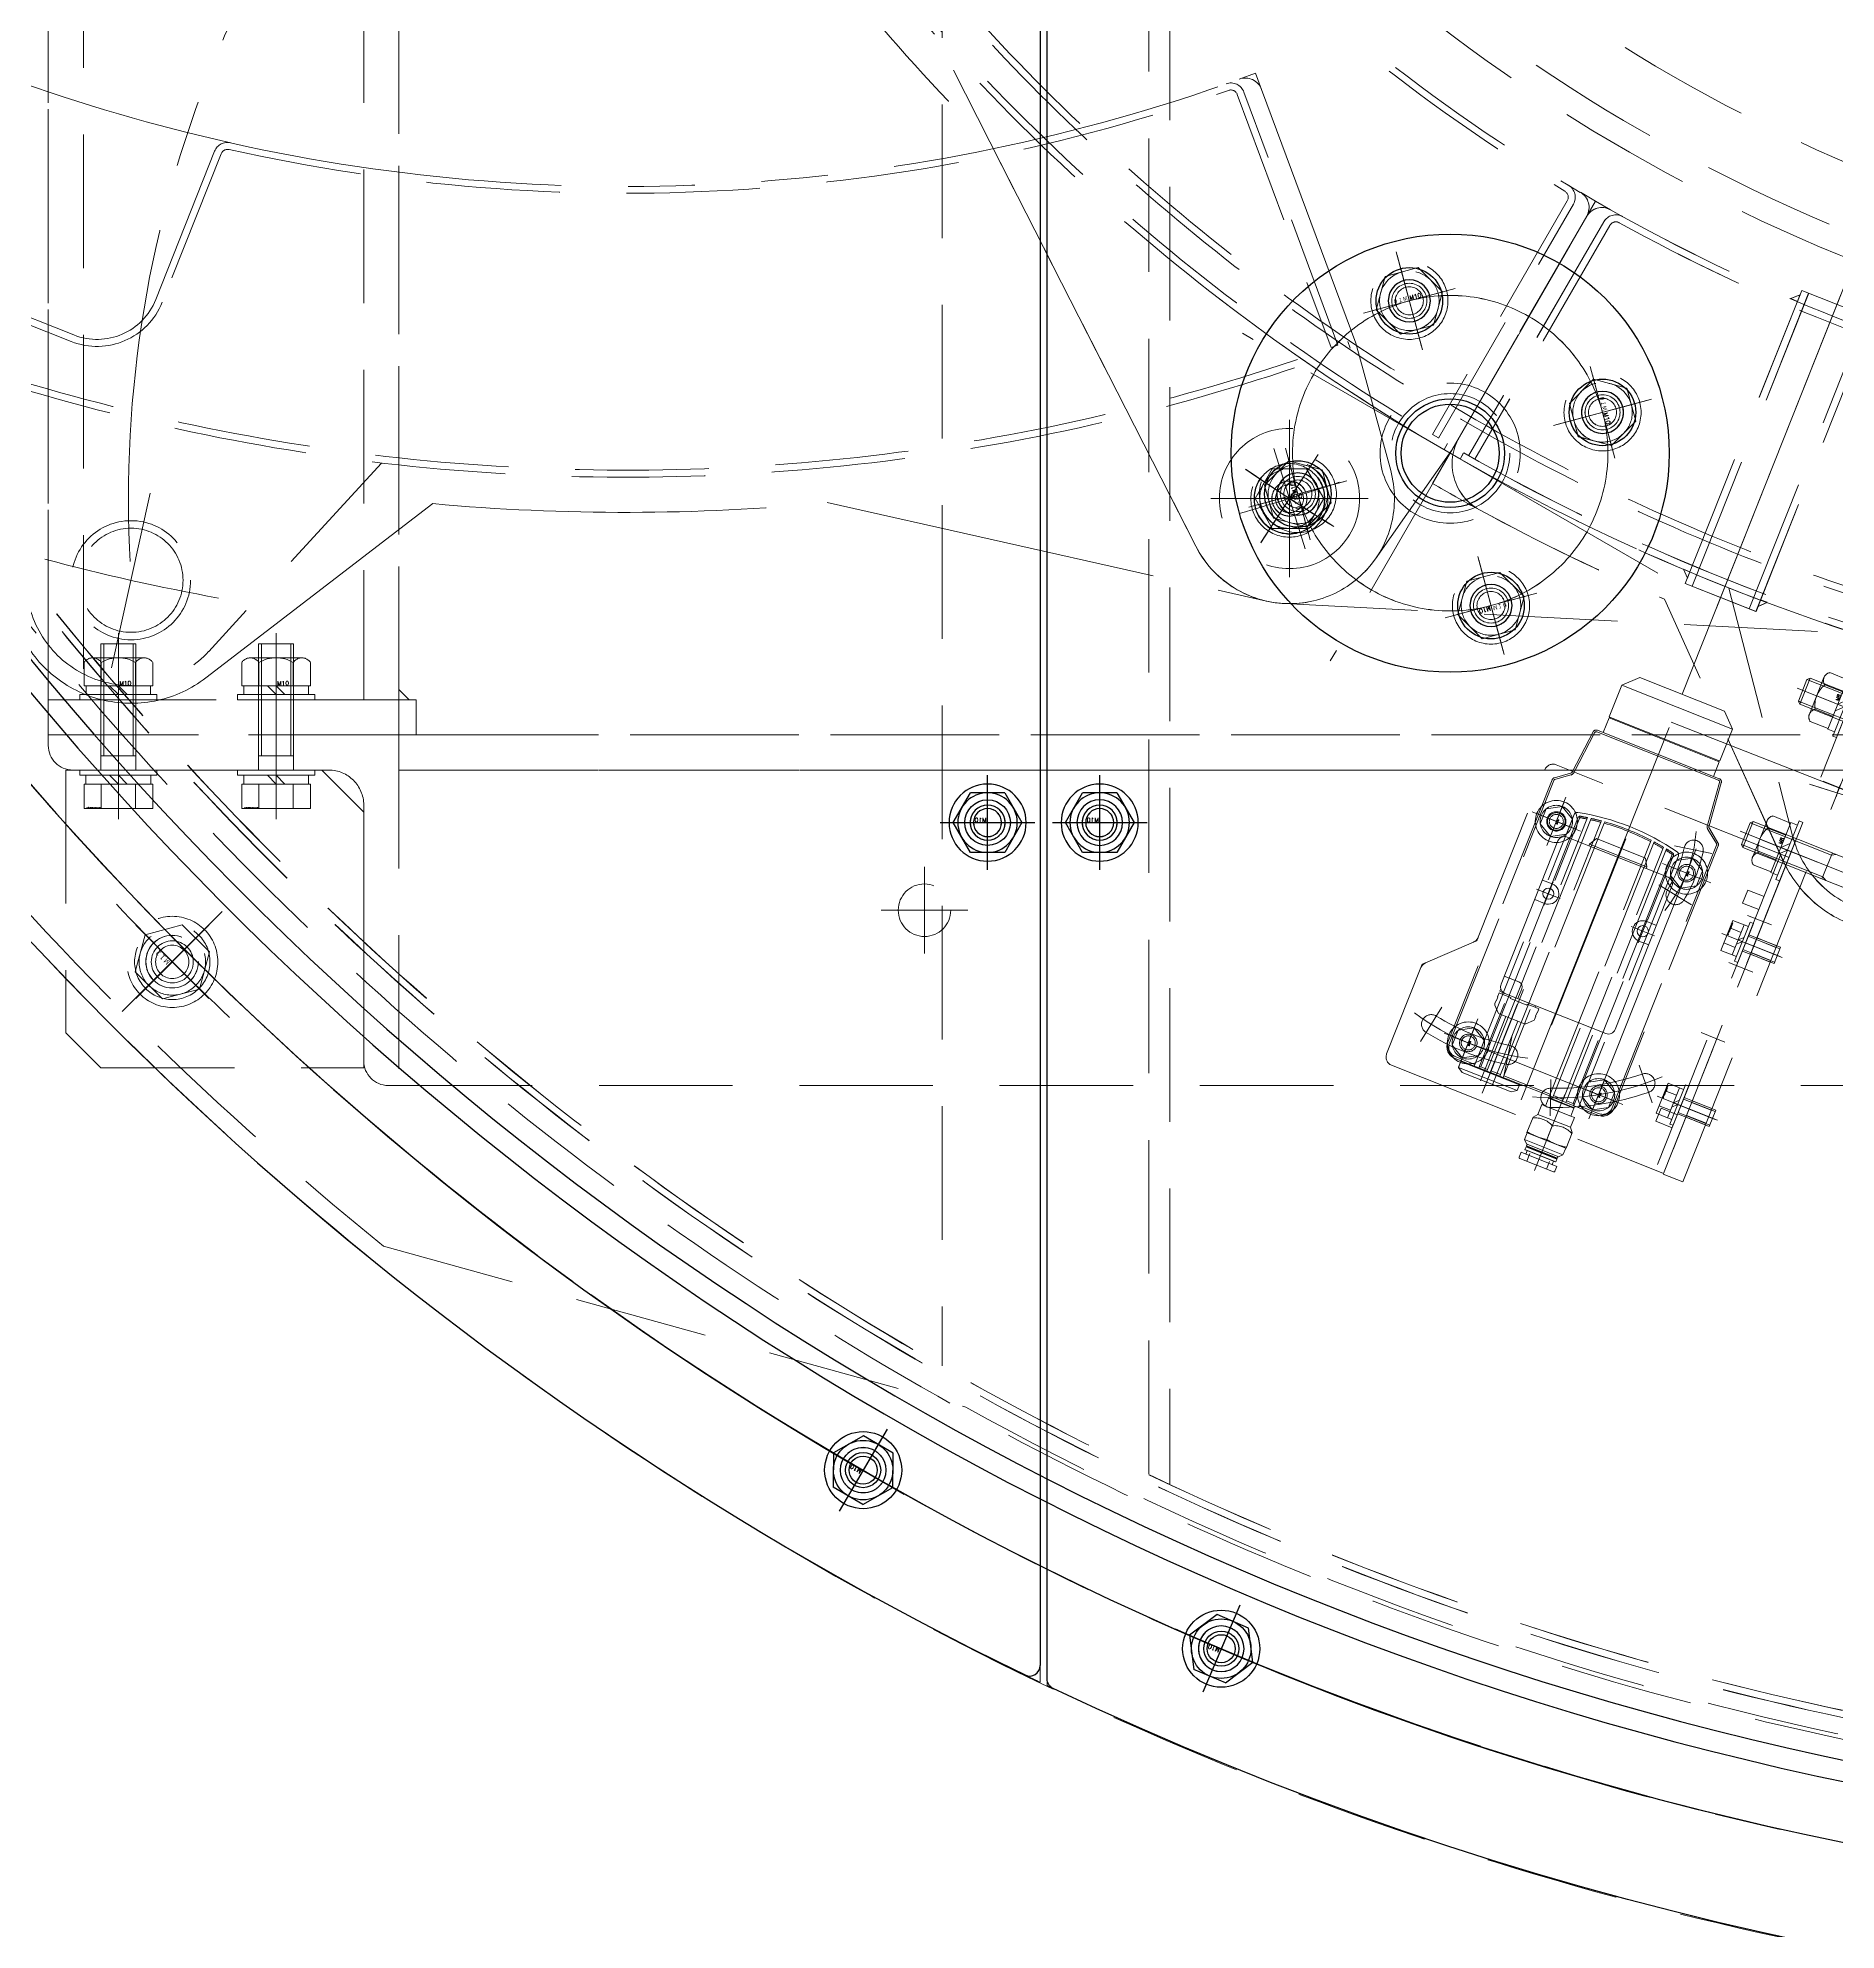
# Model space of a CAD drawing. Header units: millimetres. Extents: x -16130 to 36813, y -8099 to 27484.
# Drawn here: x 23565 to 24078, y 8633 to 9173 of the extents above; entities that cross this region are included whole.
import ezdxf

# ---------------------------------------------------------------- set-up
doc = ezdxf.new("R2010")
doc.units = ezdxf.units.MM
doc.header["$LTSCALE"] = 6
for name, pattern in [('CENTER2', [28.575, 19.05, -3.175, 3.175, -3.175]), ('HIDDEN', [9.525, 6.35, -3.175]), ('PHANTOM2', [31.75, 15.875, -3.175, 3.175, -3.175, 3.175, -3.175])]:
    doc.linetypes.add(name, pattern=pattern)
for name, color, linetype, lineweight in [('01_NORMAL', 7, 'Continuous', 25), ('04_HIDDEN', 2, 'HIDDEN', 13), ('05_CENTER', 4, 'CENTER2', 13), ('06_PHANTOM', 2, 'PHANTOM2', 13)]:
    doc.layers.add(name, color=color, linetype=linetype, lineweight=lineweight)
doc.layers.add('10_DRAFT', color=8, linetype='Continuous', lineweight=0, plot=False)
doc.styles.add('KANJI0', font='txt.shx', dxfattribs={"width": 0.9, "height": 30, "bigfont": 'bigfont'})
doc.styles.add('KSS_TXT', font='txt.shx', dxfattribs={"bigfont": 'extfont2.shx'})
doc.styles.add('KSS_TXT_L', font='txt.shx', dxfattribs={"height": 3, "bigfont": 'extfont2.shx'})

# ---------------------------------------------------------------- blocks, each defined once
blk = doc.blocks.new('A$C12684119_1_1_1')
at = {"color": 0}
blk.add_circle((0, 0), 500, dxfattribs=at)
at = {"layer": '04_HIDDEN'}
for radius in [493, 475]:
    blk.add_circle((0, 0), radius, dxfattribs=at)
blk = doc.blocks.new('A$C08B20A9A_1_1')
at = {"color": 0}
for p, q in [((-185.32, 296.87), (-224.71, 418.1)), ((-119.34, 299.38), (-162.64, 285.31)), ((-85, 100.79), (-26.7, -13.58)), ((46.23, 13.73), (84.83, 80.58)), ((24.6, -17.17), (46.23, 13.73))]:
    blk.add_line(p, q, dxfattribs=at)
blk.add_line((-236.64, 205.45), (-157, 187.3))
blk.add_circle((0, 0), 10, dxfattribs=at)
for centre, radius, start, end in [((-118.1, 295.58), 4, 27.0554, 108), ((345.81, 532.54), 517, 207.0575, 239.4473), ((-168.2, 302.43), 18, 198, 288), ((-228.87, 239.58), 35, 157.0827, 257.1625), ((345.85, 532.54), 610, 214.46811, 225.06092), ((80.5, 83.08), 5, 330, 59.4433), ((0.02, 0.04), 30, 207.0058, 325.0038)]:
    blk.add_arc(centre, radius, start, end, dxfattribs=at)
at = {"layer": '04_HIDDEN'}
for p, q in [((-187.22, 296.25), (-225.21, 413.17)), ((-118.71, 297.48), (-162.02, 283.41)), ((-157.45, 205.92), (-230.32, 209.63)), ((79.29, 84.99), (40.79, 18.31)), ((42.52, 17.29), (81.02, 83.99)), ((40.79, 18.31), (42.53, 17.31)), ((44.11, 14.05), (45.12, 15.77))]:
    blk.add_line(p, q, dxfattribs=at)
for radius in [17, 14.85]:
    blk.add_circle((-228.81, 239.66), radius, dxfattribs=at)
for centre, radius, start, end in [((345.87, 532.58), 600, 190.89298, 239.80933), ((345.87, 532.58), 598, 190.89162, 239.81029), ((-118.09, 295.58), 2, 27.0559, 108), ((-168.2, 302.43), 20, 198, 288), ((345.82, 532.52), 518.92, 207.0551, 239.0039), ((-228.78, 239.59), 30, 147.0541, 267.0541), ((77.56, 85.99), 2, 330, 59.0024), ((77.56, 85.99), 4, 330, 59.0024)]:
    blk.add_arc(centre, radius, start, end, dxfattribs=at)
at = {"layer": '05_CENTER'}
for p, q in [((-251.61, 228.04), (-206.2, 251.26)), ((-8.16, -12.56), (8.16, 12.56))]:
    blk.add_line(p, q, dxfattribs=at)
for centre, radius, start, end in [((345.85, 532.55), 645, 204.75537, 209.27203), ((345.87, 532.58), 635, 235.64778, 238.35058)]:
    blk.add_arc(centre, radius, start, end, dxfattribs=at)
at = {"layer": '10_DRAFT'}
for p, q in [((83.04, 87.39), (87.32, 84.89)), ((87.32, 84.89), (84.83, 80.58))]:
    blk.add_line(p, q, dxfattribs=at)
blk.add_arc((345.88, 532.58), 517, 192.3969, 207.0579, dxfattribs=at)
blk = doc.blocks.new('10b_2_1_1')
at = {"color": 0, "linetype": 'CENTER2'}
for p, q in [((0, -13.51), (0, 13.51)), ((13.51, 0), (-13.51, 0))]:
    blk.add_line(p, q, dxfattribs=at)
at = {"color": 0}
for p, q in [((-4.9, 8.49), (-9.8, 0)), ((-4.9, 8.49), (4.9, 8.49)), ((9.8, 0), (4.9, 8.49)), ((-9.8, 0), (-4.9, -8.49)), ((4.9, -8.49), (9.8, 0)), ((-4.9, -8.49), (4.9, -8.49))]:
    blk.add_line(p, q, dxfattribs=at)
for radius in [11, 8.49, 5, 4]:
    blk.add_circle((0, 0), radius, dxfattribs=at)
at = {"layer": '10_DRAFT', "style": 'KSS_TXT'}
blk.add_text('M10', height=1.25, dxfattribs=at).set_placement((0.26, 0.12))
blk = doc.blocks.new('WSSS40-10-5b_1_1')
at = {"color": 0}
for radius in [20, 5]:
    blk.add_circle((0, 0), radius, dxfattribs=at)
at = {"layer": '05_CENTER', "color": 0}
for p, q in [((0, -22.48), (0, 22.48)), ((22.48, 0), (-22.48, 0))]:
    blk.add_line(p, q, dxfattribs=at)
blk = doc.blocks.new('A$C680990B0_1_1')
at = {"color": 0}
for p, q in [((-549.33, 113.79), (-585.74, 50.71)), ((-493.33, -69.99), (-527.18, 4.53))]:
    blk.add_line(p, q, dxfattribs=at)
at = {"color": 3}
for points in [[(-489.22, 89.52), (-488.48, 91.38), (-491.06, 90.3), (-491.06, 90.3)], [(-519.88, 12.37), (-520.62, 10.51), (-521.72, 13.15), (-521.72, 13.15)], [(-499.72, 4.36), (-500.45, 2.5), (-497.84, 3.66), (-497.84, 3.66)]]:
    blk.add_lwpolyline(points, close=True, dxfattribs=at)
at = {"color": 0}
for centre, radius, start, end in [((-545, 111.29), 5, 60.541, 150.0026), ((-288.28, 565.77), 516.98, 240.5395, 299.4448), ((-572.75, 43.21), 15, 150.0026, 241.4372), ((-288.27, 565.8), 610, 241.43715, 246.94286), ((-461.46, -55.52), 35, 204.4283, 304.5081)]:
    blk.add_arc(centre, radius, start, end, dxfattribs=at)
at = {"layer": '04_HIDDEN'}
for p, q in [((-544.47, 112.2), (-583.03, 45.43)), ((-542.74, 111.2), (-581.29, 44.45)), ((-519.26, 8.25), (-486.01, 91.89)), ((-503, 1.79), (-469.75, 85.43)), ((-584.5, 46.26), (-585.47, 44.52)), ((-508.78, 7.73), (-490.59, -62.97))]:
    blk.add_line(p, q, dxfattribs=at)
blk.add_lwpolyline([(-487.97, 92.66), (-467.8, 84.65), (-501.04, 1.01), (-521.21, 9.03)], close=True, dxfattribs=at)
blk.add_circle((-461.54, -55.49), 17, dxfattribs=at)
for centre, radius, start, end in [((-541.01, 110.2), 4, 60.9809, 149.9936), ((-541.01, 110.2), 2, 60.9809, 149.9936), ((-288.27, 565.8), 519, 240.9809, 299.0017), ((-288.27, 565.8), 600, 240.31755, 299.80933), ((-288.27, 565.8), 598, 240.31619, 299.81029), ((-461.54, -55.49), 30, 194.425, 314.425)]:
    blk.add_arc(centre, radius, start, end, dxfattribs=at)
at = {"layer": '05_CENTER'}
blk.add_line((-476.7, 91.63), (-512.42, 1.78), dxfattribs=at)
blk.add_arc((-288.27, 565.8), 645, 252.16663, 256.68328, dxfattribs=at)
at = {"layer": '10_DRAFT'}
for p, q in [((-549.33, 113.79), (-546.84, 118.1)), ((-546.84, 118.1), (-542.54, 115.64)), ((-585.74, 50.71), (-593.34, 37.56))]:
    blk.add_line(p, q, dxfattribs=at)
blk.add_arc((-288.27, 565.8), 610, 239.99282, 241.43715, dxfattribs=at)
blk = doc.blocks.new('FT-S1f_1_1')
at = {"color": 0}
for p, q in [((-82, 18), (-82, -65.5)), ((-53.04, 20.5), (-79.5, 20.5)), ((-51.27, 19.77), (-40.73, 9.23)), ((-38.96, 8.5), (12.5, 8.5)), ((15, -65.5), (15, 6)), ((-82, -65.5), (15, -65.5))]:
    blk.add_line(p, q, dxfattribs=at)
blk.add_circle((0, 0), 2.75, dxfattribs=at)
for centre, radius, start, end in [((-79.5, 18), 2.5, 90, 180), ((-53.04, 18), 2.5, 45, 90), ((0, 0), 70.75, 170, 190), ((-66.97, 11.81), 2.75, 350, 170), ((0, 0), 65.25, 170, 190), ((-38.96, 11), 2.5, 225, 270), ((12.5, 6), 2.5, 0, 90), ((-66.97, -11.81), 2.75, 190, 10), ((-73.91, -27.58), 2.75, 20.4655, 200.4655), ((0, 0), 76.14, 200.4655, 220.4655), ((0, 0), 81.64, 200.4655, 220.4655), ((-6.95, -39.39), 2.75, 80, 260), ((0, 0), 37.25, 260, 280), ((6.95, -39.39), 2.75, 280, 100), ((0, 0), 42.75, 260, 280), ((-60.02, -51.2), 2.75, 220.4655, 40.4655)]:
    blk.add_arc(centre, radius, start, end, dxfattribs=at)
at = {"layer": '04_HIDDEN', "color": 0}
for p, q in [((-65, -58), (-69, -58)), ((-69, -63), (-69, -58)), ((-65, -58), (-65, -63)), ((2, -58), (-2, -58)), ((-2, -63), (-2, -58)), ((2, -58), (2, -63)), ((15, -63), (-82, -63))]:
    blk.add_line(p, q, dxfattribs=at)
at = {"layer": '05_CENTER', "color": 0}
for p, q in [((-61.3, 10.81), (-72.63, 12.81)), ((0, -5.75), (0, 5.75)), ((-62.7, 0), (-73.3, 0)), ((5.75, 0), (-5.75, 0)), ((-61.3, -10.81), (-72.63, -12.81)), ((-69, -25.75), (-78.75, -29.39)), ((-69, -25.75), (-78.75, -29.39)), ((-5.98, -33.9), (-7.87, -44.64)), ((0, -34.6), (0, -45.4)), ((5.98, -33.9), (7.87, -44.64)), ((-55.88, -47.67), (-64.53, -55.04)), ((-55.88, -47.67), (-64.53, -55.04)), ((-62.25, -60.62), (-62.25, -67.95)), ((-40.75, -60.62), (-40.75, -67.95)), ((-19.25, -60.62), (-19.25, -67.95)), ((-4.77, -60.62), (-4.77, -67.95))]:
    blk.add_line(p, q, dxfattribs=at)
for radius, start, end in [(68, 165.155, 194.845), (78.89, 196.7528, 224.1782), (78.89, 196.7528, 224.1782), (40, 252.3076, 287.5511), (40, 252.3076, 287.5511)]:
    blk.add_arc((0, 0), radius, start, end, dxfattribs=at)
at = {"layer": '10_DRAFT'}
for p, q in [((-53.04, 20.5), (-52, 20.5)), ((-52, 20.5), (-51.27, 19.77)), ((-40.73, 9.23), (-40, 8.5)), ((-40, 8.5), (-38.96, 8.5)), ((-68, 0), (-68, -40)), ((-68, -40), (0, -40))]:
    blk.add_line(p, q, dxfattribs=at)
blk = doc.blocks.new('FT-S1a_1_1')
at = {"color": 0}
for p, q in [((-10.6, 5.5), (70, 5.5)), ((-27.6, -0.31), (-14.93, 0.96)), ((-14.89, 0.46), (-27.55, -0.81)), ((-14.24, 1.35), (-11.4, 5.1)), ((-11, 4.8), (-13.84, 1.05)), ((70, 5), (-10.6, 5)), ((73, -4), (73, 2)), ((73, -4), (73, 2)), ((73.5, 2), (73.5, -5.1)), ((-47, -7), (-43, -3)), ((-43, -3), (-33.3, -3)), ((-43, -3), (-43, -37)), ((-33.3, -3), (-33.3, -3.4)), ((-33.3, -3), (-33.3, -3.4)), ((-33.3, -3.4), (-33, -3.1)), ((-33.3, -3.4), (-33.3, -36.6)), ((-28.5, -3.1), (-33, -3.1)), ((-33, -3.1), (-33, -36.9)), ((-28.5, -1.3), (-28.5, -3.1)), ((-28.5, -1.3), (-28.5, -3.1)), ((-28.5, -3.1), (-28.5, -36.9)), ((-28.5, -3.1), (-28.5, -36.9)), ((-28, -38.7), (-28, -1.3)), ((-3.7, -4), (73.5, -4)), ((-3.7, -4), (73.5, -4)), ((73.5, -5.1), (73.5, -12.9)), ((73.5, -5.1), (74, -5.1)), ((73.5, -5.1), (73.5, -12.9)), ((74, -5.3), (74.2, -5.1)), ((74, -5.3), (74, -5.1)), ((74, -5.3), (74, -12.7)), ((76.6, -5.1), (74.2, -5.1)), ((74.2, -5.1), (74.2, -12.9)), ((79.6, -4), (76.6, -4)), ((76.6, -5.1), (76.6, -4)), ((76.6, -5.1), (76.6, -12.9)), ((79.6, -4), (80.87, -3)), ((79.6, -14), (79.6, -4)), ((85.57, -3), (80.87, -3)), ((85.6, -3.1), (85.57, -3)), ((87.7, -3.1), (85.6, -3.1)), ((85.6, -3.1), (85.6, -14.9)), ((87.7, -3.1), (88.65, -4.05)), ((87.7, -3.1), (87.7, -14.9)), ((88.65, -4.25), (88.65, -4.05)), ((89.15, -4.25), (88.65, -4.25)), ((88.65, -4.25), (88.65, -13.75)), ((89.3, -4.45), (89.15, -4.25)), ((89.15, -4.25), (89.15, -13.75)), ((89.45, -4.25), (89.3, -4.45)), ((89.3, -13.55), (89.3, -4.45)), ((90.25, -4.25), (89.45, -4.25)), ((89.45, -4.25), (89.45, -13.75)), ((90.35, -4.35), (90.25, -4.25)), ((90.25, -4.25), (90.25, -13.75)), ((90.35, -4.95), (90.35, -4.35)), ((91.2, -4.95), (90.35, -4.95)), ((90.35, -13.05), (90.35, -4.95)), ((92.9, -3.5), (91.4, -3.5)), ((91.4, -4.75), (91.4, -3.5)), ((91.4, -4.75), (91.4, -13.25)), ((93.2, -14.2), (93.2, -3.8)), ((-47, -33), (-47, -7)), ((73.5, -8.9), (-4.47, -8.9)), ((73.5, -8.9), (-4.47, -8.9)), ((-4.3, -7.9), (73.5, -7.9)), ((-4.3, -7.9), (73.5, -7.9)), ((-3.72, -5.51), (-3.49, -5.8)), ((-3.72, -5.51), (-3.49, -5.8)), ((-3.49, -5.8), (73, -5.8)), ((-3.49, -5.8), (73, -5.8)), ((73.5, -5.4), (-3.41, -5.4)), ((73.5, -5.4), (-3.41, -5.4)), ((73, -5.8), (73.2, -5.4)), ((73, -5.8), (73.2, -5.4)), ((73, -5.8), (73, -7.9)), ((73, -5.8), (73, -7.9)), ((73, -8.9), (73, -11.9)), ((73, -8.9), (73, -11.9)), ((85.32, -9), (81.12, -9)), ((90.85, -6), (93.2, -6)), ((73.5, -12.9), (-4.99, -12.9)), ((73.5, -12.9), (-4.99, -12.9)), ((-4.88, -11.9), (73.5, -11.9)), ((-4.88, -11.9), (73.5, -11.9)), ((73, -12.9), (73, -27.1)), ((74, -12.9), (73.5, -12.9)), ((73.5, -12.9), (73.5, -22.2)), ((74.2, -12.9), (74, -12.7)), ((74, -12.7), (74, -12.9)), ((76.6, -12.9), (74.2, -12.9)), ((76.6, -12.9), (76.6, -14)), ((79.6, -14), (76.6, -14)), ((79.6, -14), (80.87, -15)), ((85.57, -15), (80.87, -15)), ((85.6, -14.9), (85.57, -15)), ((87.7, -14.9), (85.6, -14.9)), ((87.7, -14.9), (88.65, -13.95)), ((88.65, -13.75), (88.65, -13.95)), ((89.15, -13.75), (88.65, -13.75)), ((89.3, -13.55), (89.15, -13.75)), ((89.45, -13.75), (89.3, -13.55)), ((90.25, -13.75), (89.45, -13.75)), ((90.35, -13.65), (90.25, -13.75)), ((90.35, -13.05), (90.35, -13.65)), ((91.2, -13.05), (90.35, -13.05)), ((90.85, -12), (93.2, -12)), ((91.4, -13.25), (91.4, -14.5)), ((92.9, -14.5), (91.4, -14.5)), ((73.7, -22), (73.5, -22.2)), ((73.5, -39.8), (73.5, -22.2)), ((75.5, -22), (73.7, -22)), ((73.7, -22), (73.7, -40)), ((76.5, -23.5), (75.5, -22)), ((75.5, -40), (75.5, -22)), ((76.5, -23.5), (76.5, -38.5)), ((-4.99, -27.1), (-4.59, -27.1)), ((-4.99, -27.1), (-4.59, -27.1)), ((-4.48, -28.1), (-4.88, -28.1)), ((-4.48, -28.1), (-4.88, -28.1)), ((-4.59, -27.1), (73.5, -27.1)), ((73.5, -28.1), (-4.48, -28.1)), ((-4.47, -31.1), (73.5, -31.1)), ((73.5, -32.1), (-4.3, -32.1)), ((73, -28.1), (73, -31.1)), ((73, -28.1), (73, -31.1)), ((73, -32.1), (73, -34.2)), ((73, -32.1), (73, -34.2)), ((-47, -33), (-43, -37)), ((-43, -37), (-33.3, -37)), ((-33.3, -36.6), (-33.3, -37)), ((-33.3, -36.6), (-33, -36.9)), ((-33.3, -36.6), (-33.3, -37)), ((-28.5, -36.9), (-33, -36.9)), ((-28.5, -36.9), (-28.5, -38.7)), ((-3.72, -34.49), (-3.49, -34.2)), ((-3.72, -34.49), (-3.49, -34.2)), ((73.5, -36), (-3.7, -36)), ((73, -34.2), (-3.49, -34.2)), ((-3.41, -34.6), (73.5, -34.6)), ((73.2, -34.6), (73, -34.2)), ((73.2, -34.6), (73, -34.2)), ((73, -36), (73, -42)), ((73, -36), (73, -42)), ((-27.6, -39.69), (-14.93, -40.96)), ((-14.89, -40.46), (-27.55, -39.19)), ((-14.24, -41.35), (-11.4, -45.1)), ((-11, -44.8), (-13.84, -41.05)), ((73.5, -39.8), (73.7, -40)), ((73.5, -42), (73.5, -39.8)), ((73.7, -40), (75.5, -40)), ((75.5, -40), (76.5, -38.5)), ((70, -45), (-10.6, -45)), ((-10.6, -45.5), (70, -45.5))]:
    blk.add_line(p, q, dxfattribs=at)
for centre, radius in [((0, 0), 2.5), ((0, 0), 2.5), ((0, 0), 2), ((0, 0), 2), ((68, 0), 2.5), ((68, 0), 2.5), ((68, 0), 2), ((68, 0), 2), ((0, -40), 2.5), ((0, -40), 2.5), ((68, -40), 2.5), ((68, -40), 2.5), ((0, -40), 2), ((0, -40), 2), ((68, -40), 2), ((68, -40), 2)]:
    blk.add_circle(centre, radius, dxfattribs=at)
for centre, radius, start, end in [((-10.6, 4.5), 1, 90, 142.9269), ((-10.6, 4.5), 1, 90, 142.9269), ((70, 2), 3.5, 0, 90), ((-15.03, 1.95), 1, 275.7106, 322.9269), ((-15.03, 1.95), 1.5, 275.7106, 322.9269), ((-10.6, 4.5), 0.5, 90, 142.9269), ((-10.6, 4.5), 0.5, 90, 142.9269), ((70, 2), 3, 0, 90), ((-27.5, -1.3), 1, 95.7106, 180), ((-27.5, -1.3), 0.5, 95.7106, 180), ((63.65, -20), 70, 167.4441, 192.5559), ((63.65, -20), 70, 167.4441, 192.5559), ((-3.7, -5), 1, 90, 167.4441), ((-3.7, -5), 1, 90, 167.4441), ((86.75, -6), 6.38, 151.9739, 208.0261), ((67.36, -6), 18.22, 350.5215, 9.4785), ((91.2, -4.75), 0.2, 270, 0), ((92.9, -3.8), 0.3, 0, 90), ((64.65, -20), 70, 170.876, 173.3552), ((64.65, -20), 70, 170.876, 173.3552), ((64.65, -20), 69.6, 170.8231, 173.3168), ((64.65, -20), 69.6, 170.8231, 173.3168), ((64.65, -20), 70, 168.2947, 170.046), ((64.65, -20), 70, 168.2947, 170.046), ((-3.41, -5.9), 0.5, 90, 168.2947), ((-3.41, -5.9), 0.5, 90, 168.2947), ((64.65, -20), 69.6, 168.2277, 169.9882), ((64.65, -20), 69.6, 168.2277, 169.9882), ((86.75, -12), 6.38, 151.9739, 208.0261), ((67.36, -12), 18.22, 350.5215, 9.4785), ((64.65, -20), 70, 174.1786, 185.8214), ((64.65, -20), 70, 174.1786, 185.8214), ((64.65, -20), 69.6, 174.145, 185.855), ((64.65, -20), 69.6, 174.145, 185.855), ((91.2, -13.25), 0.2, 0, 90), ((92.9, -14.2), 0.3, 270, 0), ((64.65, -20), 70, 186.6448, 189.124), ((64.65, -20), 70, 186.6448, 189.124), ((64.65, -20), 69.6, 186.6832, 189.1769), ((64.65, -20), 69.6, 186.6832, 189.1769), ((64.65, -20), 70, 189.954, 191.7053), ((64.65, -20), 70, 189.954, 191.7053), ((64.65, -20), 69.6, 190.0118, 191.7723), ((64.65, -20), 69.6, 190.0118, 191.7723), ((-3.7, -35), 1, 192.5559, 270), ((-3.7, -35), 1, 192.5559, 270), ((-3.41, -34.1), 0.5, 191.7053, 270), ((-3.41, -34.1), 0.5, 191.7053, 270), ((-27.5, -38.7), 1, 180, 264.2894), ((-27.5, -38.7), 0.5, 180, 264.2894), ((-15.03, -41.95), 1, 37.0731, 84.2894), ((-15.03, -41.95), 1.5, 37.0731, 84.2894), ((70, -42), 3.5, 270, 0), ((70, -42), 3, 270, 0), ((-10.6, -44.5), 1, 217.0731, 270), ((-10.6, -44.5), 1, 217.0731, 270), ((-10.6, -44.5), 0.5, 217.0731, 270), ((-10.6, -44.5), 0.5, 217.0731, 270)]:
    blk.add_arc(centre, radius, start, end, dxfattribs=at)
at = {"layer": '05_CENTER', "color": 0}
for p, q in [((4.57, 0), (-4.57, 0)), ((0, -4.57), (0, 4.57)), ((72.47, 0), (63.53, 0)), ((68, -4.47), (68, 4.47)), ((94.82, -9), (71.47, -9)), ((77.54, -20), (-51.05, -20)), ((70.27, -31), (78.65, -31)), ((0, -35.43), (0, -44.57)), ((68, -35.53), (68, -44.47)), ((4.57, -40), (-4.57, -40)), ((72.47, -40), (63.53, -40))]:
    blk.add_line(p, q, dxfattribs=at)
blk = doc.blocks.new('FT-H30a_1_1')
at = {"color": 0}
for p, q in [((-17, 1), (-17, -5.7)), ((-17, 1), (-17, -5.7)), ((29, 3), (-15, 3)), ((29, 3), (-15, 3)), ((-3, 3), (-3, 0)), ((-3, 3), (-3, 0)), ((3, 0), (3, 3)), ((3, 0), (3, 3)), ((31, -20.5), (31, 1)), ((31, -20.5), (31, 1)), ((-19.7, -7), (-17.5, -5.7)), ((-19.7, -7), (-17.5, -5.7)), ((-19.7, -22), (-19.7, -7)), ((-19.7, -22), (-19.7, -7)), ((-17, -5.7), (-17.5, -5.7)), ((-17.5, -5.7), (-17.5, -23.3)), ((-17, -5.7), (-17.5, -5.7)), ((-17.5, -5.7), (-17.5, -23.3)), ((-17, -5.7), (-17, -23.3)), ((-17, -5.7), (-17, -23.3)), ((31, -30), (31, -20.5)), ((31, -20.5), (31.5, -20.5)), ((31, -30), (31, -20.5)), ((31, -20.5), (31.5, -20.5)), ((31.5, -19.4), (31.5, -20.5)), ((31.5, -19.4), (32.65, -19.4)), ((31.5, -19.4), (31.5, -20.5)), ((31.5, -19.4), (32.65, -19.4)), ((31.5, -20.5), (31.5, -23)), ((31.5, -20.5), (31.5, -23)), ((32.65, -19.4), (32.65, -19.5)), ((32.65, -19.4), (32.65, -19.5)), ((33.8, -19.5), (32.65, -19.5)), ((33.8, -19.5), (32.65, -19.5)), ((33.8, -19.5), (33.8, -19.4)), ((33.8, -19.4), (34.79, -19.4)), ((33.8, -19.5), (33.8, -19.4)), ((33.8, -19.4), (34.79, -19.4)), ((36.85, -21.25), (35.15, -19.55)), ((36.85, -21.25), (35.15, -19.55)), ((-19.7, -22), (-17.5, -23.3)), ((-19.7, -22), (-17.5, -23.3)), ((-17, -23.3), (-17.5, -23.3)), ((-17, -23.3), (-17.5, -23.3)), ((-17, -23.3), (-17, -30)), ((-17, -23.3), (-17, -30)), ((28, -26), (31, -26)), ((28, -26), (31, -26)), ((31.5, -23), (31.8, -23)), ((31.5, -23), (31.8, -23)), ((31.8, -28), (31.8, -23)), ((31.8, -28), (31.8, -23)), ((37, -21.61), (37, -29.39)), ((37, -21.61), (37, -29.39)), ((56.8, -23.7), (37, -23.7)), ((56.8, -23.7), (37, -23.7)), ((-15, -32), (29, -32)), ((-15, -32), (29, -32)), ((-3, -29), (-3, -32)), ((-3, -29), (-3, -32)), ((3, -32), (3, -29)), ((3, -32), (3, -29)), ((26.5, -27.5), (26.5, -32)), ((26.5, -27.5), (26.5, -32)), ((31, -31.6), (30.2, -31.6)), ((31, -31.6), (30.2, -31.6)), ((31, -31.6), (31, -30.5)), ((31, -30.5), (31.5, -30.5)), ((31, -31.6), (31, -30.5)), ((31, -30.5), (31.5, -30.5)), ((31.5, -28), (31.5, -30.5)), ((31.8, -28), (31.5, -28)), ((31.5, -28), (31.5, -30.5)), ((31.8, -28), (31.5, -28)), ((31.5, -30.5), (31.5, -31.6)), ((31.5, -30.5), (31.5, -31.6)), ((31.5, -31.6), (32.65, -31.6)), ((31.5, -31.6), (32.65, -31.6)), ((32.65, -31.5), (33.8, -31.5)), ((32.65, -31.5), (32.65, -31.6)), ((32.65, -31.5), (33.8, -31.5)), ((32.65, -31.5), (32.65, -31.6)), ((33.8, -31.6), (33.8, -31.5)), ((33.8, -31.6), (33.8, -31.5)), ((33.8, -31.6), (34.79, -31.6)), ((33.8, -31.6), (34.79, -31.6)), ((36.85, -29.75), (35.15, -31.45)), ((36.85, -29.75), (35.15, -31.45)), ((56.8, -27.3), (37, -27.3)), ((56.8, -27.3), (37, -27.3))]:
    blk.add_line(p, q, dxfattribs=at)
for centre in [(0, 0), (0, 0), (0, -29), (0, -29)]:
    blk.add_circle(centre, 1.6, dxfattribs=at)
for centre, radius, start, end in [((-15, 1), 2, 90, 180), ((-15, 1), 2, 90, 180), ((0, 0), 3, 180, 0), ((0, 0), 3, 180, 0), ((29, 1), 2, 0, 90), ((29, 1), 2, 0, 90), ((34.79, -19.9), 0.5, 45, 90), ((34.79, -19.9), 0.5, 45, 90), ((36.5, -21.61), 0.5, 0, 45), ((36.5, -21.61), 0.5, 0, 45), ((0, -29), 3, 0, 180), ((0, -29), 3, 0, 180), ((28, -27.5), 1.5, 90, 180), ((28, -27.5), 1.5, 90, 180), ((-15, -30), 2, 180, 270), ((-15, -30), 2, 180, 270), ((29, -30), 2, 270, 306.8699), ((29, -30), 2, 270, 306.8699), ((29, -30), 2, 306.8699, 0), ((29, -30), 2, 306.8699, 0), ((34.79, -31.1), 0.5, 270, 315), ((34.79, -31.1), 0.5, 270, 315), ((36.5, -29.39), 0.5, 315, 0), ((36.5, -29.39), 0.5, 315, 0)]:
    blk.add_arc(centre, radius, start, end, dxfattribs=at)
at = {"layer": '05_CENTER', "color": 0}
for p, q in [((-3.6, 0), (3.6, 0)), ((-3.6, 0), (3.6, 0)), ((0, 3.6), (0, -3.6)), ((0, 3.6), (0, -3.6)), ((-22.7, -14.26), (34.54, -14.26)), ((0, -25.4), (0, -32.6)), ((0, -25.4), (0, -32.6)), ((28, -25.5), (59.8, -25.5)), ((-3.6, -29), (3.6, -29)), ((-3.6, -29), (3.6, -29))]:
    blk.add_line(p, q, dxfattribs=at)
blk = doc.blocks.new('A$C6C943B69_1_1')
at = {"color": 0, "linetype": 'CENTER2'}
for p, q in [((0, -7.44), (0, 7.44)), ((-7.44, 0), (7.44, 0))]:
    blk.add_line(p, q, dxfattribs=at)
at = {"color": 0}
for p, q in [((-4.62, 0), (-2.31, 4)), ((-2.31, 4), (2.31, 4)), ((2.31, 4), (4.62, 0)), ((-2.31, -4), (-4.62, 0)), ((2.31, -4), (-2.31, -4)), ((4.62, 0), (2.31, -4))]:
    blk.add_line(p, q, dxfattribs=at)
for radius in [6, 4.6]:
    blk.add_circle((0, 0), radius, dxfattribs=at)
at = {"layer": '10_DRAFT', "style": 'KSS_TXT_L'}
blk.add_text('BT-M5', height=0.3, dxfattribs=at).set_placement((-0.7, -0.56))
blk = doc.blocks.new('A$C71340FE3_1_1')
at = {"color": 0}
for p, q in [((-4.62, 5.8), (4.62, 5.8)), ((-4.62, 2.3), (-4.62, 5.8)), ((-2.31, 2.3), (-2.31, 5.8)), ((2.31, 2.3), (2.31, 5.8)), ((4.62, 2.3), (4.62, 5.8)), ((-6, 1), (6, 1)), ((-6, 1), (-6, 0)), ((-6, 0), (6, 0)), ((-4.6, 2.3), (-4.6, 1)), ((4.6, 2.3), (-4.6, 2.3)), ((0, 1), (-1.3, 2.3)), ((0, 2.3), (1.3, 1)), ((4.6, 1), (4.6, 2.3)), ((6, 0), (6, 1))]:
    blk.add_line(p, q, dxfattribs=at)
at = {"color": 0, "linetype": 'CENTER2'}
blk.add_line((0, -11.2), (0, 7.3), dxfattribs=at)
at = {"color": 0, "linetype": 'HIDDEN'}
for p, q in [((-2.5, -9.7), (-2.5, 0)), ((-2.07, 0), (-2.07, -9.7)), ((2.07, 0), (2.07, -9.7)), ((2.5, -9.7), (2.5, 0)), ((-2.5, -9.7), (2.5, -9.7))]:
    blk.add_line(p, q, dxfattribs=at)
at = {"layer": '10_DRAFT', "style": 'KSS_TXT_L'}
blk.add_text('BT-M5x12L,SW,PW', height=0.3, dxfattribs=at).set_placement((0.22, 5.46))
blk = doc.blocks.new('A$C4A520808_1_1')
at = {"color": 0}
for p, q in [((-26, 0), (-26, -35.32)), ((-18, 0), (-18, -35.32)), ((18, 0), (18, -35.32)), ((26, 0), (26, -35.32)), ((-25.32, -11), (-26, -9.83)), ((-18.68, -11), (-18, -9.83)), ((18.68, -11), (18, -9.83)), ((25.32, -11), (26, -9.83)), ((-18, -11), (-26, -11)), ((-25.32, -11), (-25.32, -36)), ((-18.68, -11), (-18.68, -36)), ((18, -11), (26, -11)), ((18.68, -11), (18.68, -36)), ((25.32, -11), (25.32, -36)), ((-18, -35.32), (-26, -35.32)), ((-26, -35.32), (-25.32, -36)), ((-18.68, -36), (-25.32, -36)), ((-18, -35.32), (-18.68, -36)), ((18, -35.32), (26, -35.32)), ((18, -35.32), (18.68, -36)), ((18.68, -36), (25.32, -36)), ((26, -35.32), (25.32, -36))]:
    blk.add_line(p, q, dxfattribs=at)
for radius in [26, 18]:
    blk.add_arc((0, 0), radius, 0, 180, dxfattribs=at)
at = {"layer": '05_CENTER', "color": 0}
for p, q in [((-22, 0), (-22, -37.71)), ((22, 0), (22, -37.71))]:
    blk.add_line(p, q, dxfattribs=at)
blk.add_arc((0, 0), 22, 0, 180, dxfattribs=at)
at = {"layer": '10_DRAFT'}
for p, q in [((1.99, 0), (-1.99, 0)), ((0, -1.99), (0, 1.99))]:
    blk.add_line(p, q, dxfattribs=at)
blk = doc.blocks.new('M8Nza_1_1')
at = {"color": 0}
for p, q in [((-7.5, 8.69), (-7.5, 3.2)), ((5.62, 9.7), (-5.63, 9.7)), ((-3.75, 3.2), (-3.75, 8.69)), ((3.75, 8.69), (3.75, 3.2)), ((7.5, 3.2), (7.5, 8.69)), ((-7.7, 3.2), (7.7, 3.2)), ((-7.7, 3.2), (-7.7, 1.2)), ((0, 1.2), (-2, 3.2)), ((0, 3.2), (2, 1.2)), ((7.7, 3.2), (7.7, 1.2))]:
    blk.add_line(p, q, dxfattribs=at)
at = {"color": 0, "linetype": 'CENTER2'}
blk.add_line((0, 9.7), (0, 0), dxfattribs=at)
at = {"color": 0}
blk.add_lwpolyline([(-9, 1.2), (9, 1.2), (9, 0), (-9, 0)], close=True, dxfattribs=at)
for centre, radius, start, end in [((-5.63, 7.45), 2.25, 33.626, 146.374), ((0, 2.2), 7.5, 60, 120), ((5.62, 7.45), 2.25, 33.626, 146.374)]:
    blk.add_arc(centre, radius, start, end, dxfattribs=at)
at = {"layer": '10_DRAFT', "style": 'KSS_TXT'}
blk.add_text('M8', height=1, dxfattribs=at).set_placement((0.87, 3.27))
blk = doc.blocks.new('A$C6808B87E_1_1')
at = {"color": 0}
blk.add_lwpolyline([(-20, -6), (140, -6), (140, 0), (-20, 0)], close=True, dxfattribs=at)
at = {"layer": '04_HIDDEN'}
for p, q in [((-2.5, 0), (-2.5, -6)), ((-2, 0), (-2, -6)), ((2, 0), (2, -6)), ((2.5, 0), (2.5, -6)), ((47.5, 0), (47.5, -6)), ((48, 0), (48, -6)), ((52, 0), (52, -6)), ((52.5, 0), (52.5, -6))]:
    blk.add_line(p, q, dxfattribs=at)
at = {"layer": '05_CENTER'}
for p, q in [((0, 2.05), (0, -8.05)), ((50, 2.05), (50, -8.05)), ((79, 2.05), (79, -8.05)), ((123, 2.05), (123, -8.05))]:
    blk.add_line(p, q, dxfattribs=at)
blk = doc.blocks.new('A$C68097B15_1_1')
at = {"color": 0}
blk.add_blockref('A$C6808B87E_1_1', (0, 0), dxfattribs=at)
blk = doc.blocks.new('A$C68097C72_1_1')
at = {"layer": '05_CENTER'}
for p, q in [((0, -22), (0, 22)), ((-22, 0), (22, 0))]:
    blk.add_line(p, q, dxfattribs=at)
at = {"layer": '10_DRAFT'}
for p, q in [((0, 0), (-0.34, 68.5)), ((141.38, 68.5), (8.25, 68.5)), ((0, -6.14), (0, 6.14)), ((-6.14, 0), (6.14, 0))]:
    blk.add_line(p, q, dxfattribs=at)
at = {"color": 4}
blk.add_blockref('FT-S1f_1_1', (-38.75, 88.5), dxfattribs=at)
at = {"color": 4, "rotation": 180}
for name, p in [('FT-S1a_1_1', (-38.75, 48.5)), ('A$C4A520808_1_1', (0, 1))]:
    blk.add_blockref(name, p, dxfattribs=at)
blk.add_blockref('A$C68097B15_1_1', (-101, 23))
at = {"layer": '04_HIDDEN'}
for name, p in [('A$C6C943B69_1_1', (-106.75, 88.5)), ('A$C6C943B69_1_1', (-38.75, 88.5)), ('A$C6C943B69_1_1', (-106.75, 48.5)), ('A$C6C943B69_1_1', (-38.75, 48.5)), ('A$C71340FE3_1_1', (-101, 25.5)), ('A$C71340FE3_1_1', (-51, 25.5))]:
    blk.add_blockref(name, p, dxfattribs=at)
at = {"layer": '04_HIDDEN', "color": 4}
for p in [(-22, 23), (22, 23)]:
    blk.add_blockref('M8Nza_1_1', p, dxfattribs=at)
at = {"layer": '10_DRAFT', "rotation": 180}
blk.add_blockref('FT-H30a_1_1', (-58.75, 54, 0), dxfattribs=at)
blk = doc.blocks.new('A$C43546A85_1_1')
at = {"layer": '06_PHANTOM'}
blk.add_arc((-345.85, -532.6), 331.3, 133.6787, 184.0313, dxfattribs=at)
for name, p in [('A$C08B20A9A_1_1', (-345.87, -532.58)), ('A$C680990B0_1_1', (288.29, -565.83)), ('A$C680990B0_1_1', (288.3, -565.82)), ('10b_2_1_1', (-345.87, -532.58))]:
    blk.add_blockref(name, p)
at = {"rotation": 68.32279550564958}
blk.add_blockref('A$C68097C72_1_1', (-173.16, -621.35), dxfattribs=at)
at = {"color": 4}
blk.add_blockref('WSSS40-10-5b_1_1', (-345.85, -532.54), dxfattribs=at)
at = {"layer": '06_PHANTOM', "rotation": 50.35736025370559}
blk.add_blockref('A$C08B20A9A_1_1', (-345.88, -532.58), dxfattribs=at)
blk = doc.blocks.new('M10Tz_1_1_1')
at = {"color": 0}
for radius in [5, 4]:
    blk.add_circle((0, 0), radius, dxfattribs=at)
at = {"layer": '05_CENTER'}
for p, q in [((0, -8.34), (0, 8.34)), ((8.34, 0), (-8.34, 0))]:
    blk.add_line(p, q, dxfattribs=at)
blk = doc.blocks.new('A$C2AAF0109_1_1')
at = {"color": 0}
for p, q in [((-380, 813.64), (-380, -813.64)), ((-445, 779.99), (-445, -779.99))]:
    blk.add_line(p, q, dxfattribs=at)
for centre, radius in [((0, 0), 965), ((0, 0), 900), ((0, 0), 898), ((-467.5, -809.73), 6.5), ((-365.33, -860.67), 6.5)]:
    blk.add_circle(centre, radius, dxfattribs=at)
at = {"layer": '04_HIDDEN'}
blk.add_line((-386, -810.81), (-386, 810.81), dxfattribs=at)
blk.add_circle((0, 0), 906, dxfattribs=at)
at = {"layer": '05_CENTER'}
for p, q in [((-462.5, -801.07), (-472.5, -818.39)), ((-361.43, -851.47), (-369.24, -869.88))]:
    blk.add_line(p, q, dxfattribs=at)
blk.add_circle((0, 0), 935, dxfattribs=at)
at = {"rotation": 180}
for p in [(-432, -625), (-400, -625)]:
    blk.add_blockref('M10Tz_1_1_1', p, dxfattribs=at)
blk = doc.blocks.new('A$C2B834F33_1_1')
at = {"color": 0}
for p, q in [((0, 0), (-100, 0)), ((-100, -3), (-100, 0)), ((0, 0), (0, -100)), ((-93, -10), (-20, -10)), ((-10, -20), (-10, -93)), ((-3, -100), (0, -100))]:
    blk.add_line(p, q, dxfattribs=at)
for centre, radius, start, end in [((-93, -3), 7, 180, 270), ((-20, -20), 10, 0, 90), ((-3, -93), 7, 180, 270)]:
    blk.add_arc(centre, radius, start, end, dxfattribs=at)
blk = doc.blocks.new('A$C384B5AF6_1_1')
blk.add_lwpolyline([(600, -600), (-600, -600), (-600, -700), (600, -700)], close=True)
at = {"color": 0}
blk.add_lwpolyline([(-622, -610), (-695, -610), (-695, -685), (-685, -695), (-610, -695), (-610, -622)], close=True, dxfattribs=at)
blk.add_circle((-664.68, -664.68), 7.5, dxfattribs=at)
at = {"layer": '04_HIDDEN'}
blk.add_line((600, -610), (-600, -610), dxfattribs=at)
at = {"layer": '05_CENTER'}
for p, q in [((-680, -592), (-680, -618)), ((-635, -592.06), (-635, -618.06)), ((-654.9, -654.9), (-674.46, -674.46))]:
    blk.add_line(p, q, dxfattribs=at)
blk.add_arc((0, 0), 940, 224.15685, 225.84315, dxfattribs=at)
blk.add_blockref('A$C2B834F33_1_1', (-600, -600))
blk = doc.blocks.new('A$C430C706C_1_1')
at = {"color": 3}
blk.add_lwpolyline([(-10, 80), (-10, 83), (-10, 83), (-13, 80)], close=True, dxfattribs=at)
at = {"color": 0}
for points in [[(0, -20), (0, 85), (-10, 85), (-10, -20)], [(-1190, -20), (-10, -20), (-10, 80), (-1190, 80)]]:
    blk.add_lwpolyline(points, close=True, dxfattribs=at)
at = {"layer": '04_HIDDEN'}
blk.add_line((-1190, 70), (-10, 70), dxfattribs=at)
at = {"layer": '05_CENTER'}
for p, q in [((-15, 45), (5, 45)), ((-15, 0), (5, 0))]:
    blk.add_line(p, q, dxfattribs=at)
blk = doc.blocks.new('M10Nza_1_1_1_1')
at = {"color": 0}
for p, q in [((-7.35, 12), (7.35, 12)), ((-9.8, 4), (-9.8, 10.69)), ((-4.9, 4), (-4.9, 10.69)), ((4.9, 10.69), (4.9, 4)), ((9.8, 10.69), (9.8, 4)), ((-9.8, 4), (9.8, 4)), ((-9.2, 1.5), (-9.2, 4)), ((0, 1.5), (-2.5, 4)), ((0, 4), (2.5, 1.5)), ((9.2, 4), (9.2, 1.5))]:
    blk.add_line(p, q, dxfattribs=at)
at = {"color": 0, "linetype": 'CENTER2'}
blk.add_line((0, 12), (0, 0), dxfattribs=at)
at = {"color": 0}
blk.add_lwpolyline([(-11, 1.5), (11, 1.5), (11, 0), (-11, 0)], close=True, dxfattribs=at)
for centre, radius, start, end in [((-7.35, 9.06), 2.94, 33.626, 146.374), ((0, 2.2), 9.8, 60, 120), ((7.35, 9.06), 2.94, 33.626, 146.374)]:
    blk.add_arc(centre, radius, start, end, dxfattribs=at)
at = {"layer": '10_DRAFT', "style": 'KSS_TXT'}
blk.add_text('M10', height=1.25, dxfattribs=at).set_placement((0.26, 4.12))
blk = doc.blocks.new('A$C3D81658F_1_1_1_1')
at = {"color": 0}
for p, q in [((-9.81, 11), (9.81, 11)), ((-9.81, 4), (-9.81, 11)), ((-4.91, 4), (-4.91, 11)), ((4.91, 4), (4.91, 11)), ((9.81, 4), (9.81, 11)), ((-11, 1.5), (11, 1.5)), ((-11, 1.5), (-11, 0)), ((-11, 0), (11, 0)), ((9.81, 4), (-9.81, 4)), ((-9.25, 4), (-9.25, 1.5)), ((0, 1.5), (-2.5, 4)), ((0, 4), (2.5, 1.5)), ((9.25, 1.5), (9.25, 4)), ((11, 0), (11, 1.5))]:
    blk.add_line(p, q, dxfattribs=at)
at = {"color": 0, "linetype": 'CENTER2'}
blk.add_line((0, -39), (0, 14), dxfattribs=at)
at = {"color": 0, "linetype": 'HIDDEN'}
for p, q in [((-5, -36), (-5, 0)), ((5, -36), (5, 0)), ((-5, -4), (5, -4)), ((-4.19, -36), (-4.19, -4)), ((4.19, -36), (4.19, -4)), ((-5, -36), (5, -36))]:
    blk.add_line(p, q, dxfattribs=at)
at = {"layer": '10_DRAFT', "style": 'KSS_TXT_L'}
blk.add_text('BT-M10x40L,SW,PW', height=0.3, dxfattribs=at).set_placement((5.14, 10.66))
blk = doc.blocks.new('A$C3D874C02_1_1')
at = {"layer": '04_HIDDEN'}
for name, p, rotation in [('A$C430C706C_1_1', (1000, -600), 270), ('A$C3D81658F_1_1_1_1', (1000, -610), 180), ('A$C3D81658F_1_1_1_1', (1045, -610), 180)]:
    blk.add_blockref(name, p, dxfattribs=dict(at, rotation=rotation))
for p in [(1000, -590), (1045, -590)]:
    blk.add_blockref('M10Nza_1_1_1_1', p, dxfattribs=at)
blk = doc.blocks.new('A$C45290969_1_1')
at = {"color": 0}
for p, q in [((-700, -250), (-700, -600)), ((-600, -600), (-600, -250)), ((-700, -600), (-600, -600)), ((-600, -600), (-600, -700)), ((-600, -600), (-590, -600)), ((-600, -700), (600, -700))]:
    blk.add_line(p, q, dxfattribs=at)
blk.add_circle((-450, -650), 7.5, dxfattribs=at)
at = {"layer": '04_HIDDEN'}
for p, q in [((-690, 600), (-690, -600)), ((590, -600), (-600, -600)), ((-600, -610), (600, -610))]:
    blk.add_line(p, q, dxfattribs=at)
at = {"layer": '05_CENTER'}
for p, q in [((-450, -662.34), (-450, -637.66)), ((-437.66, -650), (-462.34, -650))]:
    blk.add_line(p, q, dxfattribs=at)
blk.add_blockref('A$C2B834F33_1_1', (-600, -600))
blk = doc.blocks.new('A$C4B9056B7_1_1')
at = {"color": 0}
for radius in [935, 918, 912]:
    blk.add_arc((0, 0), radius, 18, 342, dxfattribs=at)
blk = doc.blocks.new('A$C27D37EE1_1_1')
blk.add_blockref('A$C4B9056B7_1_1', (0, 0))
blk = doc.blocks.new('M10Nua_1_1_1_1')
at = {"color": 0, "linetype": 'CENTER2'}
for p, q in [((0, -11.1), (0, 11.1)), ((11.1, 0), (-11.1, 0))]:
    blk.add_line(p, q, dxfattribs=at)
at = {"color": 0}
for p, q in [((-4.9, 8.49), (-9.8, 0)), ((-4.9, 8.49), (4.9, 8.49)), ((9.8, 0), (4.9, 8.49)), ((-9.8, 0), (-4.9, -8.49)), ((4.9, -8.49), (9.8, 0)), ((-4.9, -8.49), (4.9, -8.49))]:
    blk.add_line(p, q, dxfattribs=at)
for radius in [8.49, 5, 4]:
    blk.add_circle((0, 0), radius, dxfattribs=at)
at = {"layer": '10_DRAFT', "style": 'KANJI0', "width": 0.82}
blk.add_text('Ｍ１０', height=1.25, dxfattribs=at).set_placement((0.26, 0.12))
blk = doc.blocks.new('A$C6846AAF1')
at = {"color": 0}
blk.add_lwpolyline([(-815, 507.31), (-815, -12, 0.414214), (-812, -15), (12, -15, 0.414214), (15, -12), (15, 507.31)], format="xyb", dxfattribs=at)
for centre, radius in [((-765.33, 498.67), 6.5), ((-800, 263), 6.5), ((-688.35, 201.08), 6), ((-743.47, 169.26), 6), ((-656.53, 145.97), 6), ((-711.65, 114.15), 6)]:
    blk.add_circle(centre, radius, dxfattribs=at)
for centre, radius, start, end in [((-400, -362), 965, 64.6419, 115.3581), ((-812, 507.31), 3, 115.3581, 180)]:
    blk.add_arc(centre, radius, start, end, dxfattribs=at)
at = {"layer": '04_HIDDEN'}
blk.add_circle((-700, 157.62), 20, dxfattribs=at)
at = {"layer": '05_CENTER'}
for p, q in [((-761.43, 489.47), (-769.24, 507.88)), ((-800, 253), (-800, 273)), ((-790, 263), (-810, 263)), ((-665.8, 98.38), (-734.2, 216.85)), ((-685.89, 210.26), (-690.81, 191.91)), ((-752.64, 171.72), (-734.29, 166.8)), ((-647.36, 143.51), (-665.71, 148.43)), ((-714.11, 104.97), (-709.19, 123.32))]:
    blk.add_line(p, q, dxfattribs=at)
blk.add_circle((-700, 157.62), 45, dxfattribs=at)
for radius, start, end in [(935, 66.12703, 113.87297), (600, 52.44521, 127.55479)]:
    blk.add_arc((-400, -362), radius, start, end, dxfattribs=at)
at = {"layer": '10_DRAFT'}
blk.add_lwpolyline([(-815, 507.31), (-815, 509.21)], dxfattribs=at)
blk.add_arc((-400, -362), 965, 115.3581, 115.47085, dxfattribs=at)
at = {"layer": '04_HIDDEN'}
for p, rotation in [((-688.35, 201.08), 344.9999999999999), ((-743.47, 169.26), 74.99999999999999), ((-656.53, 145.97), 254.9999999999998), ((-711.65, 114.15), 164.9999999999999)]:
    blk.add_blockref('M10Nua_1_1_1_1', p, dxfattribs=dict(at, rotation=rotation))
blk = doc.blocks.new('A$C68477DA2')
at = {"color": 0}
blk.add_line((15, 740.47), (15, -990.47), dxfattribs=at)
for centre in [(0, -750), (-35.5, -934.73)]:
    blk.add_circle(centre, 6.5, dxfattribs=at)
for centre, radius, start, end in [((432, -125), 965, 115.88654, 244.11346), ((12, -990.47), 3, 244.1135, 0)]:
    blk.add_arc(centre, radius, start, end, dxfattribs=at)
at = {"layer": '05_CENTER'}
for p, q in [((0, -740), (0, -760)), ((10, -750), (-10, -750)), ((-30.5, -926.07), (-40.5, -943.39))]:
    blk.add_line(p, q, dxfattribs=at)
blk.add_arc((432, -125), 935, 118.76579, 241.23421, dxfattribs=at)
at = {"layer": '10_DRAFT'}
blk.add_line((15, -995.25), (15, -990.47), dxfattribs=at)
blk.add_arc((432, -125), 965, 244.11346, 244.39755, dxfattribs=at)
blk = doc.blocks.new('A$C653E464D_1_1')
at = {"color": 0}
for centre, radius in [((0, 0), 62.5), ((-31.82, 31.82), 9.5), ((31.82, 31.82), 9.5), ((0, 0), 15.5), ((0, 0), 14), ((-31.82, -31.82), 9.5), ((31.82, -31.82), 9.5)]:
    blk.add_circle(centre, radius, dxfattribs=at)
at = {"layer": '04_HIDDEN'}
blk.add_circle((0, 0), 17, dxfattribs=at)
at = {"layer": '05_CENTER'}
for p, q in [((0, -68.4), (0, 68.4)), ((-42.03, 42.03), (-21.6, 21.6)), ((42.03, 42.03), (21.6, 21.6)), ((68.4, 0), (-68.4, 0)), ((-42.03, -42.03), (-21.6, -21.6)), ((42.03, -42.03), (21.6, -21.6))]:
    blk.add_line(p, q, dxfattribs=at)
blk.add_circle((0, 0), 45, dxfattribs=at)
blk = doc.blocks.new('A$C6847C3C3')
at = {"layer": '04_HIDDEN'}
for centre in [(-31.82, 31.82), (31.82, 31.82), (-31.82, -31.82), (31.82, -31.82)]:
    blk.add_circle(centre, 6, dxfattribs=at)
blk.add_blockref('A$C653E464D_1_1', (0, 0))
for p, rotation in [((-31.82, 31.82), 44.99999999999999), ((31.82, 31.82), 315), ((-31.82, -31.82), 135), ((31.82, -31.82), 225)]:
    blk.add_blockref('10b_2_1_1', p, dxfattribs=dict(at, rotation=rotation))
blk = doc.blocks.new('A$C6847C321')
at = {"xscale": -1, "rotation": 180}
blk.add_blockref('A$C6846AAF1', (400, -362), dxfattribs=at)
at = {"xscale": -1}
for p in [(-432, -625), (-400, -625)]:
    blk.add_blockref('10b_2_1_1', p, dxfattribs=at)
for p, rotation in [((-467.5, -809.734), 149.6629640591275), ((-365.334, -860.672), 157.0000000000045)]:
    blk.add_blockref('10b_2_1_1', p, dxfattribs=dict(rotation=rotation))
at = {"layer": '01_NORMAL'}
blk.add_blockref('A$C68477DA2', (-432, 125), dxfattribs=at)
at = {"layer": '01_NORMAL', "rotation": 59.99999999999999}
blk.add_blockref('A$C6847C3C3', (-300, -519.615), dxfattribs=at)
blk = doc.blocks.new('A$C09BB0605_1_1')
at = {"color": 0}
for p, q in [((-372.6, -546.2), (-456.4, -381.74)), ((-347.44, -562.54), (-163.12, -572.2))]:
    blk.add_line(p, q, dxfattribs=at)
blk.add_circle((-345.9, -532.62), 10.1, dxfattribs=at)
blk.add_arc((-345.87, -532.58), 30, 206.9992, 266.9992, dxfattribs=at)
at = {"layer": '05_CENTER'}
blk.add_line((-354.06, -545.18), (-337.69, -519.98), dxfattribs=at)
blk.add_arc((0, 0), 635, 235.63704, 238.34804, dxfattribs=at)
blk = doc.blocks.new('12b_1_1_1_1')
at = {"color": 0, "linetype": 'CENTER2'}
for p, q in [((0, -14.77), (0, 14.77)), ((14.77, 0), (-14.77, 0))]:
    blk.add_line(p, q, dxfattribs=at)
at = {"color": 0}
for p, q in [((-5.48, 9.48), (-10.95, 0)), ((5.48, 9.48), (-5.48, 9.48)), ((10.95, 0), (5.48, 9.48)), ((-10.95, 0), (-5.48, -9.48)), ((5.48, -9.48), (10.95, 0)), ((-5.48, -9.48), (5.48, -9.48))]:
    blk.add_line(p, q, dxfattribs=at)
for radius in [13, 10.75, 9.48, 6, 4.75]:
    blk.add_circle((0, 0), radius, dxfattribs=at)
at = {"layer": '10_DRAFT', "linetype": 'CENTER2', "style": 'KANJI0', "width": 0.82}
blk.add_text('Ｍ１２', height=1.5, dxfattribs=at).set_placement((0.31, 0.09))
blk = doc.blocks.new('A$C49CA1D89_1_1_1')
at = {"color": 0}
blk.add_line((-604.42, -745.84), (-438.25, -791.81), dxfattribs=at)
blk.add_circle((-664.68, -664.68), 7.5, dxfattribs=at)
for radius, start, end in [(960, 219.02084, 230.97916), (905, 241.03611, 298.96389)]:
    blk.add_arc((0, 0), radius, start, end, dxfattribs=at)
at = {"layer": '04_HIDDEN'}
for radius in [900, 898, 590, 588]:
    blk.add_circle((0, 0), radius, dxfattribs=at)
at = {"layer": '05_CENTER'}
blk.add_line((-650.43, -650.43), (-678.93, -678.93), dxfattribs=at)
blk.add_arc((0, 0), 940, 223.60878, 226.39122, dxfattribs=at)
blk.add_blockref('A$C09BB0605_1_1', (0, 0))
at = {"rotation": 135}
blk.add_blockref('12b_1_1_1_1', (-664.66, -664.77), dxfattribs=at)

msp = doc.modelspace()

# ---------------------------------------------------------------- block references
for name, p in [('A$C27D37EE1_1_1', (24267.87493, 9574.29531)), ('A$C3D874C02_1_1', (22587.87355, 9574.29531))]:
    msp.add_blockref(name, p)
at = {"layer": '01_NORMAL'}
msp.add_blockref('A$C6847C321', (24267.87493, 9574.29046), dxfattribs=at)
at = {"layer": '04_HIDDEN'}
for name, p in [('A$C2AAF0109_1_1', (24267.87493, 9574.29531)), ('A$C49CA1D89_1_1_1', (24267.90815, 9574.32166)), ('A$C45290969_1_1', (24267.87493, 9574.29531)), ('A$C384B5AF6_1_1', (24267.87493, 9574.29531)), ('A$C43546A85_1_1', (24267.87493, 9574.29531)), ('A$C12684119_1_1_1', (24267.87493, 9574.29531))]:
    msp.add_blockref(name, p, dxfattribs=at)

doc.saveas('drawing.dxf')
